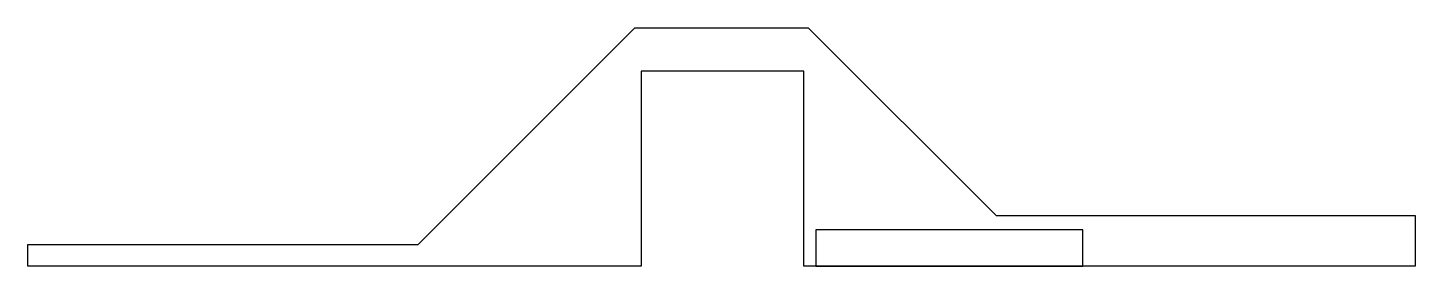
# Model space of a CAD drawing. Header units: millimetres. Extents: x 0 to 96, y -13.5 to 3.
import ezdxf

# ---------------------------------------------------------------- set-up
doc = ezdxf.new("R2010")
doc.units = ezdxf.units.MM
doc.layers.get('0').update_dxf_attribs({"linetype": 'CONTINUOUS'})

msp = doc.modelspace()

# ---------------------------------------------------------------- linework, layer by layer
for points in [[(54, 2.971), (67.001, -10.028), (96, -10.026), (96, -13.526), (53.686, -13.529), (53.685, -0.029), (42.435, -0.03), (42.436, -13.53), (-0.001, -13.534), (-0.001, -12.034), (27.001, -12.031), (42, 2.97)], [(54.535, -11.019), (54.536, -13.527), (73.009, -13.528), (73.009, -11.018)]]:
    msp.add_lwpolyline(points, close=True)

doc.saveas('drawing.dxf')
